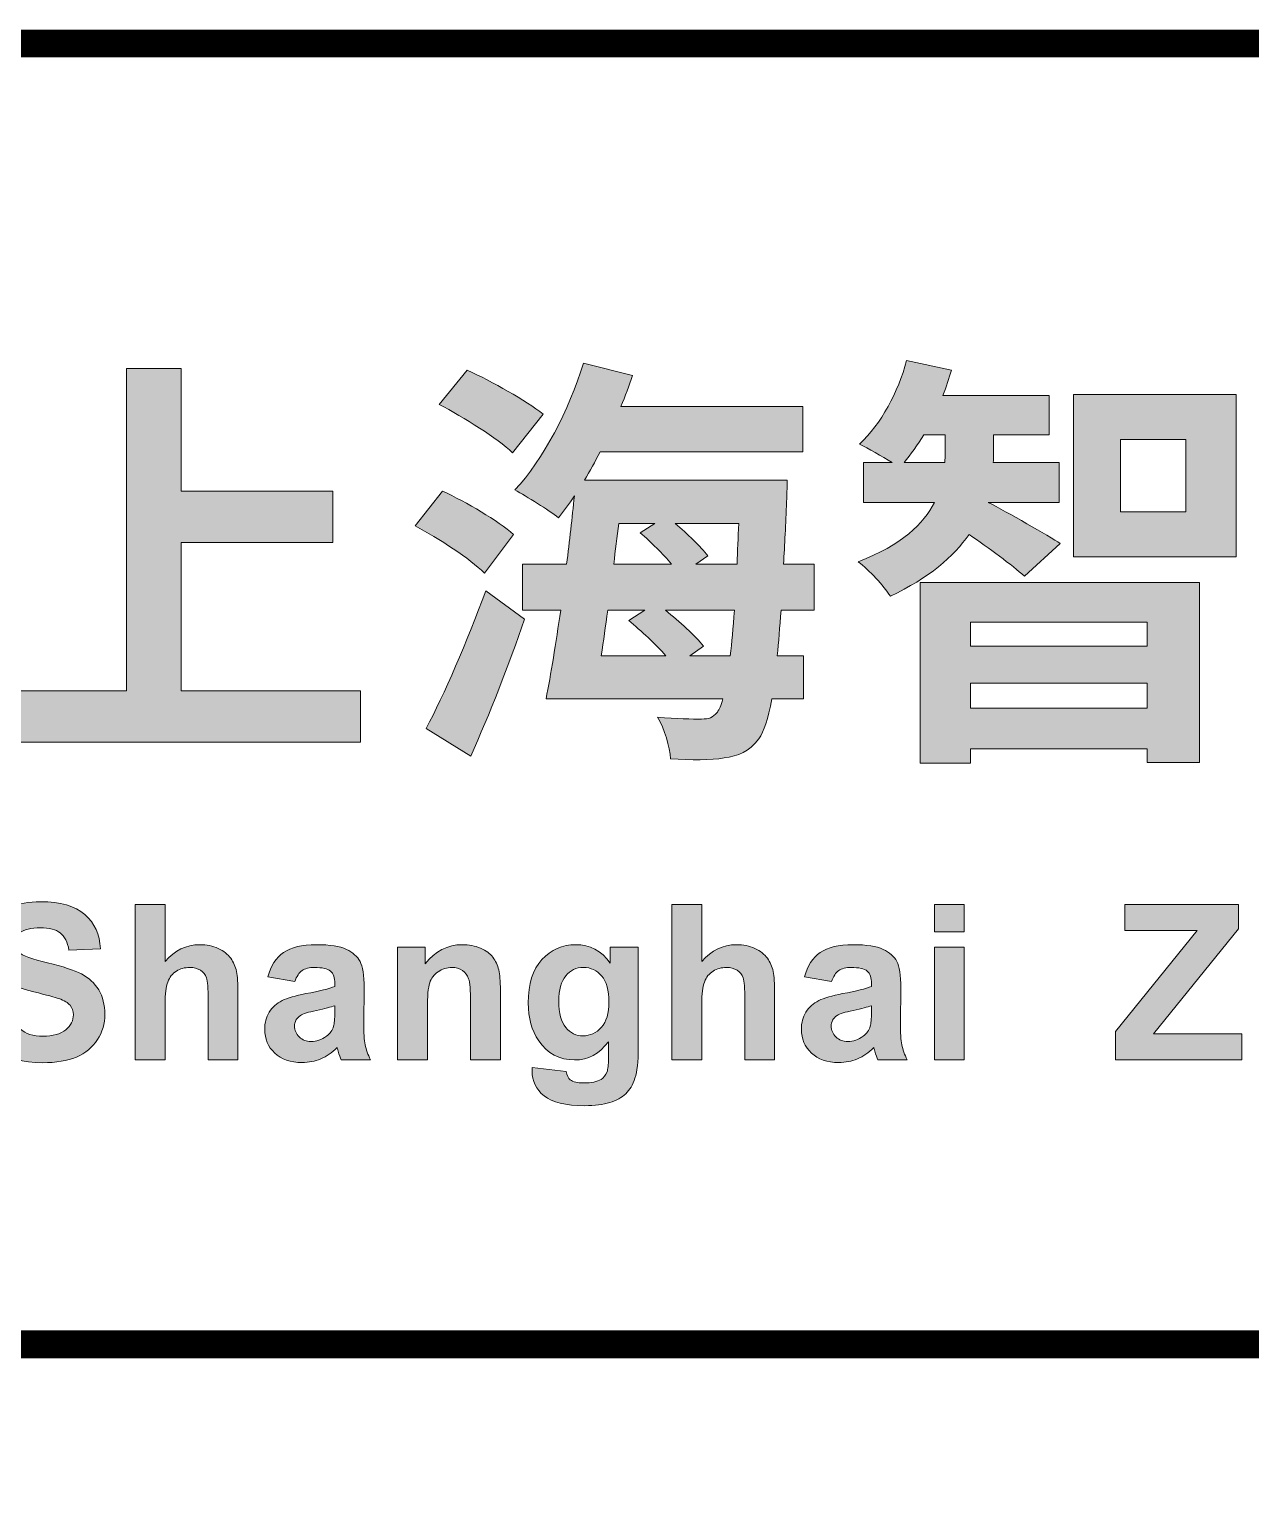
# Model space of a CAD drawing. Extents: x 148 to 221443, y -36682 to 6758.
# Drawn here: x 86260.4 to 86523.2, y -36117.1 to -35799.2 of the extents above; entities that cross this region are included whole.
import ezdxf

# ---------------------------------------------------------------- set-up
doc = ezdxf.new("R2010")
doc.units = 0
doc.header["$LTSCALE"] = 10
doc.header["$MEASUREMENT"] = 0
doc.layers.add('图层 1', color=7, linetype='Continuous')
doc.layers.add('图框层', color=7, linetype='Continuous', lineweight=15)

# ---------------------------------------------------------------- blocks, each defined once
blk = doc.blocks.new('block 5')
at = {"layer": '图层 1', "true_color": 0x0f208a}
h = blk.add_hatch(color=166, dxfattribs=at)
h.dxf.hatch_style = 2
edge = h.paths.add_edge_path()
edge.add_spline(control_points=[(94.873, -146.824), (94.737, -146.702), (94.465, -146.504), (94.247, -146.353), (94.072, -146.601), (93.791, -146.848), (93.355, -147.052), (93.277, -146.935), (93.117, -146.756), (92.991, -146.664), (93.486, -146.47), (93.733, -146.232), (93.854, -145.989), (93.854, -145.989), (93.049, -145.989), (93.049, -145.989), (93.049, -145.989), (93.049, -145.538), (93.049, -145.538), (93.049, -145.538), (93.374, -145.538), (93.374, -145.538), (93.258, -145.466), (93.102, -145.378), (93.006, -145.33), (93.253, -145.097), (93.442, -144.743), (93.539, -144.384), (93.539, -144.384), (94.048, -144.491), (94.048, -144.491), (94.019, -144.583), (93.99, -144.68), (93.951, -144.777), (93.951, -144.777), (95.154, -144.777), (95.154, -144.777), (95.154, -144.777), (95.154, -145.223), (95.154, -145.223), (95.154, -145.223), (94.524, -145.223), (94.524, -145.223), (94.524, -145.223), (94.524, -145.441), (94.524, -145.441), (94.524, -145.475), (94.524, -145.504), (94.519, -145.538), (94.519, -145.538), (95.266, -145.538), (95.266, -145.538), (95.266, -145.538), (95.266, -145.989), (95.266, -145.989), (95.266, -145.989), (94.465, -145.989), (94.465, -145.989), (94.669, -146.096), (95.154, -146.373), (95.28, -146.455), (95.28, -146.455), (94.873, -146.824), (94.873, -146.824)], knot_values=[0, 0, 0, 0, 1, 1, 1, 2, 2, 2, 3, 3, 3, 4, 4, 4, 5, 5, 5, 6, 6, 6, 7, 7, 7, 8, 8, 8, 9, 9, 9, 10, 10, 10, 11, 11, 11, 12, 12, 12, 13, 13, 13, 14, 14, 14, 15, 15, 15, 16, 16, 16, 17, 17, 17, 18, 18, 18, 19, 19, 19, 20, 20, 20, 21, 21, 21, 21], degree=3, periodic=0)
edge = h.paths.add_edge_path()
edge.add_spline(control_points=[(93.971, -145.538), (93.975, -145.5), (93.975, -145.466), (93.975, -145.432), (93.975, -145.432), (93.975, -145.223), (93.975, -145.223), (93.975, -145.223), (93.733, -145.223), (93.733, -145.223), (93.665, -145.34), (93.587, -145.446), (93.51, -145.538), (93.51, -145.538), (93.971, -145.538), (93.971, -145.538)], knot_values=[0, 0, 0, 0, 1, 1, 1, 2, 2, 2, 3, 3, 3, 4, 4, 4, 5, 5, 5, 5], degree=3, periodic=0)
h.paths.add_polyline_path([(93.694, -146.896), (96.856, -146.896), (96.856, -148.938), (96.265, -148.938), (96.265, -148.783), (94.262, -148.783), (94.262, -148.943), (93.694, -148.943)])
h.paths.add_polyline_path([(94.262, -147.347), (94.262, -147.619), (96.265, -147.619), (96.265, -147.347)])
h.paths.add_polyline_path([(96.265, -148.322), (96.265, -148.036), (94.262, -148.036), (94.262, -148.322)])
h.paths.add_polyline_path([(97.273, -144.767), (97.273, -146.605), (95.431, -146.605), (95.431, -144.767)])
h.paths.add_polyline_path([(96.701, -145.276), (95.964, -145.276), (95.964, -146.096), (96.701, -146.096)])
h = blk.add_hatch(color=166, dxfattribs=at)
h.dxf.hatch_style = 2
h.paths.add_polyline_path([(87.354, -148.123), (87.354, -148.705), (82.97, -148.705), (82.97, -148.123), (84.701, -148.123), (84.701, -144.471), (85.322, -144.471), (85.322, -145.863), (87.039, -145.863), (87.039, -146.445), (85.322, -146.445), (85.322, -148.123)])
h = blk.add_hatch(color=166, dxfattribs=at)
h.dxf.hatch_style = 2
edge = h.paths.add_edge_path()
edge.add_spline(control_points=[(88.756, -146.79), (88.591, -146.625), (88.242, -146.402), (87.971, -146.256), (87.971, -146.256), (88.281, -145.863), (88.281, -145.863), (88.553, -145.985), (88.911, -146.198), (89.086, -146.353), (89.086, -146.353), (88.756, -146.79), (88.756, -146.79)], knot_values=[0, 0, 0, 0, 1, 1, 1, 2, 2, 2, 3, 3, 3, 4, 4, 4, 4], degree=3, periodic=0)
edge = h.paths.add_edge_path()
edge.add_spline(control_points=[(88.097, -148.55), (88.295, -148.177), (88.562, -147.561), (88.771, -146.993), (88.771, -146.993), (89.212, -147.313), (89.212, -147.313), (89.033, -147.828), (88.814, -148.39), (88.601, -148.866), (88.601, -148.866), (88.097, -148.55), (88.097, -148.55)], knot_values=[0, 0, 0, 0, 1, 1, 1, 2, 2, 2, 3, 3, 3, 4, 4, 4, 4], degree=3, periodic=0)
edge = h.paths.add_edge_path()
edge.add_spline(control_points=[(89.076, -145.427), (88.902, -145.262), (88.523, -145.029), (88.242, -144.879), (88.242, -144.879), (88.562, -144.491), (88.562, -144.491), (88.844, -144.622), (89.227, -144.835), (89.421, -144.99), (89.421, -144.99), (89.076, -145.427), (89.076, -145.427)], knot_values=[0, 0, 0, 0, 1, 1, 1, 2, 2, 2, 3, 3, 3, 4, 4, 4, 4], degree=3, periodic=0)
edge = h.paths.add_edge_path()
edge.add_spline(control_points=[(92.117, -147.212), (92.103, -147.406), (92.088, -147.575), (92.074, -147.726), (92.074, -147.726), (92.37, -147.726), (92.37, -147.726), (92.37, -147.726), (92.37, -148.216), (92.37, -148.216), (92.37, -148.216), (92.011, -148.216), (92.011, -148.216), (91.972, -148.448), (91.923, -148.584), (91.865, -148.667), (91.754, -148.817), (91.632, -148.861), (91.472, -148.885), (91.327, -148.909), (91.094, -148.909), (90.866, -148.895), (90.856, -148.759), (90.798, -148.555), (90.716, -148.424), (90.929, -148.444), (91.118, -148.444), (91.215, -148.444), (91.298, -148.444), (91.341, -148.429), (91.395, -148.366), (91.414, -148.337), (91.438, -148.293), (91.458, -148.216), (91.458, -148.216), (89.455, -148.216), (89.455, -148.216), (89.508, -147.939), (89.566, -147.585), (89.62, -147.212), (89.62, -147.212), (89.188, -147.212), (89.188, -147.212), (89.188, -147.212), (89.188, -146.688), (89.188, -146.688), (89.188, -146.688), (89.687, -146.688), (89.687, -146.688), (89.721, -146.426), (89.75, -146.164), (89.775, -145.917), (89.716, -146.004), (89.653, -146.087), (89.595, -146.164), (89.484, -146.077), (89.236, -145.921), (89.101, -145.849), (89.426, -145.504), (89.712, -144.947), (89.877, -144.413), (89.877, -144.413), (90.434, -144.554), (90.434, -144.554), (90.396, -144.665), (90.352, -144.787), (90.303, -144.903), (90.303, -144.903), (92.365, -144.903), (92.365, -144.903), (92.365, -144.903), (92.365, -145.417), (92.365, -145.417), (92.365, -145.417), (90.066, -145.417), (90.066, -145.417), (90.008, -145.529), (89.954, -145.635), (89.891, -145.737), (89.891, -145.737), (92.185, -145.737), (92.185, -145.737), (92.185, -145.737), (92.185, -145.907), (92.18, -145.98), (92.171, -146.237), (92.156, -146.47), (92.146, -146.688), (92.146, -146.688), (92.491, -146.688), (92.491, -146.688), (92.491, -146.688), (92.491, -147.212), (92.491, -147.212), (92.491, -147.212), (92.117, -147.212), (92.117, -147.212)], knot_values=[0, 0, 0, 0, 1, 1, 1, 2, 2, 2, 3, 3, 3, 4, 4, 4, 5, 5, 5, 6, 6, 6, 7, 7, 7, 8, 8, 8, 9, 9, 9, 10, 10, 10, 11, 11, 11, 12, 12, 12, 13, 13, 13, 14, 14, 14, 15, 15, 15, 16, 16, 16, 17, 17, 17, 18, 18, 18, 19, 19, 19, 20, 20, 20, 21, 21, 21, 22, 22, 22, 23, 23, 23, 24, 24, 24, 25, 25, 25, 26, 26, 26, 27, 27, 27, 28, 28, 28, 29, 29, 29, 30, 30, 30, 31, 31, 31, 32, 32, 32, 32], degree=3, periodic=0)
edge = h.paths.add_edge_path()
edge.add_spline(control_points=[(90.153, -147.212), (90.129, -147.391), (90.105, -147.561), (90.08, -147.726), (90.08, -147.726), (90.813, -147.726), (90.813, -147.726), (90.696, -147.595), (90.531, -147.444), (90.391, -147.328), (90.391, -147.328), (90.575, -147.212), (90.575, -147.212), (90.575, -147.212), (90.153, -147.212), (90.153, -147.212)], knot_values=[0, 0, 0, 0, 1, 1, 1, 2, 2, 2, 3, 3, 3, 4, 4, 4, 5, 5, 5, 5], degree=3, periodic=0)
edge = h.paths.add_edge_path()
edge.add_spline(control_points=[(90.279, -146.227), (90.26, -146.382), (90.24, -146.533), (90.221, -146.688), (90.221, -146.688), (90.876, -146.688), (90.876, -146.688), (90.779, -146.571), (90.643, -146.441), (90.522, -146.334), (90.522, -146.334), (90.686, -146.227), (90.686, -146.227), (90.686, -146.227), (90.279, -146.227), (90.279, -146.227)], knot_values=[0, 0, 0, 0, 1, 1, 1, 2, 2, 2, 3, 3, 3, 4, 4, 4, 5, 5, 5, 5], degree=3, periodic=0)
edge = h.paths.add_edge_path()
edge.add_spline(control_points=[(91.54, -147.726), (91.56, -147.58), (91.574, -147.415), (91.589, -147.212), (91.589, -147.212), (90.808, -147.212), (90.808, -147.212), (90.968, -147.343), (91.142, -147.498), (91.239, -147.619), (91.239, -147.619), (91.084, -147.726), (91.084, -147.726), (91.084, -147.726), (91.54, -147.726), (91.54, -147.726)], knot_values=[0, 0, 0, 0, 1, 1, 1, 2, 2, 2, 3, 3, 3, 4, 4, 4, 5, 5, 5, 5], degree=3, periodic=0)
edge = h.paths.add_edge_path()
edge.add_spline(control_points=[(90.919, -146.227), (91.055, -146.348), (91.205, -146.489), (91.288, -146.596), (91.288, -146.596), (91.152, -146.688), (91.152, -146.688), (91.152, -146.688), (91.618, -146.688), (91.618, -146.688), (91.623, -146.542), (91.632, -146.392), (91.637, -146.227), (91.637, -146.227), (90.919, -146.227), (90.919, -146.227)], knot_values=[0, 0, 0, 0, 1, 1, 1, 2, 2, 2, 3, 3, 3, 4, 4, 4, 5, 5, 5, 5], degree=3, periodic=0)
at = {"layer": '图层 1', "lineweight": 0}
for points in [[(87.354, -148.123), (87.354, -148.705), (82.97, -148.705), (82.97, -148.123), (84.701, -148.123), (84.701, -144.471), (85.322, -144.471), (85.322, -145.863), (87.039, -145.863), (87.039, -146.445), (85.322, -146.445), (85.322, -148.123), (87.354, -148.123)], [(97.273, -144.767), (97.273, -146.605), (95.431, -146.605), (95.431, -144.767), (97.273, -144.767)], [(96.701, -145.276), (95.964, -145.276), (95.964, -146.096), (96.701, -146.096), (96.701, -145.276)], [(93.694, -146.896), (96.856, -146.896), (96.856, -148.938), (96.265, -148.938), (96.265, -148.783), (94.262, -148.783), (94.262, -148.943), (93.694, -148.943), (93.694, -146.896)], [(94.262, -147.347), (94.262, -147.619), (96.265, -147.619), (96.265, -147.347), (94.262, -147.347)], [(96.265, -148.322), (96.265, -148.036), (94.262, -148.036), (94.262, -148.322), (96.265, -148.322)]]:
    blk.add_lwpolyline(points, dxfattribs=at)
for points, knots in [([(94.873, -146.824), (94.737, -146.702), (94.465, -146.504), (94.247, -146.353), (94.072, -146.601), (93.791, -146.848), (93.355, -147.052), (93.277, -146.935), (93.117, -146.756), (92.991, -146.664), (93.486, -146.47), (93.733, -146.232), (93.854, -145.989), (93.854, -145.989), (93.049, -145.989), (93.049, -145.989), (93.049, -145.989), (93.049, -145.538), (93.049, -145.538), (93.049, -145.538), (93.374, -145.538), (93.374, -145.538), (93.258, -145.466), (93.102, -145.378), (93.006, -145.33), (93.253, -145.097), (93.442, -144.743), (93.539, -144.384), (93.539, -144.384), (94.048, -144.491), (94.048, -144.491), (94.019, -144.583), (93.99, -144.68), (93.951, -144.777), (93.951, -144.777), (95.154, -144.777), (95.154, -144.777), (95.154, -144.777), (95.154, -145.223), (95.154, -145.223), (95.154, -145.223), (94.524, -145.223), (94.524, -145.223), (94.524, -145.223), (94.524, -145.441), (94.524, -145.441), (94.524, -145.475), (94.524, -145.504), (94.519, -145.538), (94.519, -145.538), (95.266, -145.538), (95.266, -145.538), (95.266, -145.538), (95.266, -145.989), (95.266, -145.989), (95.266, -145.989), (94.465, -145.989), (94.465, -145.989), (94.669, -146.096), (95.154, -146.373), (95.28, -146.455), (95.28, -146.455), (94.873, -146.824), (94.873, -146.824)], [0, 0, 0, 0, 1, 1, 1, 2, 2, 2, 3, 3, 3, 4, 4, 4, 5, 5, 5, 6, 6, 6, 7, 7, 7, 8, 8, 8, 9, 9, 9, 10, 10, 10, 11, 11, 11, 12, 12, 12, 13, 13, 13, 14, 14, 14, 15, 15, 15, 16, 16, 16, 17, 17, 17, 18, 18, 18, 19, 19, 19, 20, 20, 20, 21, 21, 21, 21]), ([(89.076, -145.427), (88.902, -145.262), (88.523, -145.029), (88.242, -144.879), (88.242, -144.879), (88.562, -144.491), (88.562, -144.491), (88.844, -144.622), (89.227, -144.835), (89.421, -144.99), (89.421, -144.99), (89.076, -145.427), (89.076, -145.427)], [0, 0, 0, 0, 1, 1, 1, 2, 2, 2, 3, 3, 3, 4, 4, 4, 4]), ([(92.117, -147.212), (92.103, -147.406), (92.088, -147.575), (92.074, -147.726), (92.074, -147.726), (92.37, -147.726), (92.37, -147.726), (92.37, -147.726), (92.37, -148.216), (92.37, -148.216), (92.37, -148.216), (92.011, -148.216), (92.011, -148.216), (91.972, -148.448), (91.923, -148.584), (91.865, -148.667), (91.754, -148.817), (91.632, -148.861), (91.472, -148.885), (91.327, -148.909), (91.094, -148.909), (90.866, -148.895), (90.856, -148.759), (90.798, -148.555), (90.716, -148.424), (90.929, -148.444), (91.118, -148.444), (91.215, -148.444), (91.298, -148.444), (91.341, -148.429), (91.395, -148.366), (91.414, -148.337), (91.438, -148.293), (91.458, -148.216), (91.458, -148.216), (89.455, -148.216), (89.455, -148.216), (89.508, -147.939), (89.566, -147.585), (89.62, -147.212), (89.62, -147.212), (89.188, -147.212), (89.188, -147.212), (89.188, -147.212), (89.188, -146.688), (89.188, -146.688), (89.188, -146.688), (89.687, -146.688), (89.687, -146.688), (89.721, -146.426), (89.75, -146.164), (89.775, -145.917), (89.716, -146.004), (89.653, -146.087), (89.595, -146.164), (89.484, -146.077), (89.236, -145.921), (89.101, -145.849), (89.426, -145.504), (89.712, -144.947), (89.877, -144.413), (89.877, -144.413), (90.434, -144.554), (90.434, -144.554), (90.396, -144.665), (90.352, -144.787), (90.303, -144.903), (90.303, -144.903), (92.365, -144.903), (92.365, -144.903), (92.365, -144.903), (92.365, -145.417), (92.365, -145.417), (92.365, -145.417), (90.066, -145.417), (90.066, -145.417), (90.008, -145.529), (89.954, -145.635), (89.891, -145.737), (89.891, -145.737), (92.185, -145.737), (92.185, -145.737), (92.185, -145.737), (92.185, -145.907), (92.18, -145.98), (92.171, -146.237), (92.156, -146.47), (92.146, -146.688), (92.146, -146.688), (92.491, -146.688), (92.491, -146.688), (92.491, -146.688), (92.491, -147.212), (92.491, -147.212), (92.491, -147.212), (92.117, -147.212), (92.117, -147.212)], [0, 0, 0, 0, 1, 1, 1, 2, 2, 2, 3, 3, 3, 4, 4, 4, 5, 5, 5, 6, 6, 6, 7, 7, 7, 8, 8, 8, 9, 9, 9, 10, 10, 10, 11, 11, 11, 12, 12, 12, 13, 13, 13, 14, 14, 14, 15, 15, 15, 16, 16, 16, 17, 17, 17, 18, 18, 18, 19, 19, 19, 20, 20, 20, 21, 21, 21, 22, 22, 22, 23, 23, 23, 24, 24, 24, 25, 25, 25, 26, 26, 26, 27, 27, 27, 28, 28, 28, 29, 29, 29, 30, 30, 30, 31, 31, 31, 32, 32, 32, 32]), ([(93.971, -145.538), (93.975, -145.5), (93.975, -145.466), (93.975, -145.432), (93.975, -145.432), (93.975, -145.223), (93.975, -145.223), (93.975, -145.223), (93.733, -145.223), (93.733, -145.223), (93.665, -145.34), (93.587, -145.446), (93.51, -145.538), (93.51, -145.538), (93.971, -145.538), (93.971, -145.538)], [0, 0, 0, 0, 1, 1, 1, 2, 2, 2, 3, 3, 3, 4, 4, 4, 5, 5, 5, 5]), ([(88.756, -146.79), (88.591, -146.625), (88.242, -146.402), (87.971, -146.256), (87.971, -146.256), (88.281, -145.863), (88.281, -145.863), (88.553, -145.985), (88.911, -146.198), (89.086, -146.353), (89.086, -146.353), (88.756, -146.79), (88.756, -146.79)], [0, 0, 0, 0, 1, 1, 1, 2, 2, 2, 3, 3, 3, 4, 4, 4, 4]), ([(90.279, -146.227), (90.26, -146.382), (90.24, -146.533), (90.221, -146.688), (90.221, -146.688), (90.876, -146.688), (90.876, -146.688), (90.779, -146.571), (90.643, -146.441), (90.522, -146.334), (90.522, -146.334), (90.686, -146.227), (90.686, -146.227), (90.686, -146.227), (90.279, -146.227), (90.279, -146.227)], [0, 0, 0, 0, 1, 1, 1, 2, 2, 2, 3, 3, 3, 4, 4, 4, 5, 5, 5, 5]), ([(90.919, -146.227), (91.055, -146.348), (91.205, -146.489), (91.288, -146.596), (91.288, -146.596), (91.152, -146.688), (91.152, -146.688), (91.152, -146.688), (91.618, -146.688), (91.618, -146.688), (91.623, -146.542), (91.632, -146.392), (91.637, -146.227), (91.637, -146.227), (90.919, -146.227), (90.919, -146.227)], [0, 0, 0, 0, 1, 1, 1, 2, 2, 2, 3, 3, 3, 4, 4, 4, 5, 5, 5, 5]), ([(88.097, -148.55), (88.295, -148.177), (88.562, -147.561), (88.771, -146.993), (88.771, -146.993), (89.212, -147.313), (89.212, -147.313), (89.033, -147.828), (88.814, -148.39), (88.601, -148.866), (88.601, -148.866), (88.097, -148.55), (88.097, -148.55)], [0, 0, 0, 0, 1, 1, 1, 2, 2, 2, 3, 3, 3, 4, 4, 4, 4]), ([(90.153, -147.212), (90.129, -147.391), (90.105, -147.561), (90.08, -147.726), (90.08, -147.726), (90.813, -147.726), (90.813, -147.726), (90.696, -147.595), (90.531, -147.444), (90.391, -147.328), (90.391, -147.328), (90.575, -147.212), (90.575, -147.212), (90.575, -147.212), (90.153, -147.212), (90.153, -147.212)], [0, 0, 0, 0, 1, 1, 1, 2, 2, 2, 3, 3, 3, 4, 4, 4, 5, 5, 5, 5]), ([(91.54, -147.726), (91.56, -147.58), (91.574, -147.415), (91.589, -147.212), (91.589, -147.212), (90.808, -147.212), (90.808, -147.212), (90.968, -147.343), (91.142, -147.498), (91.239, -147.619), (91.239, -147.619), (91.084, -147.726), (91.084, -147.726), (91.084, -147.726), (91.54, -147.726), (91.54, -147.726)], [0, 0, 0, 0, 1, 1, 1, 2, 2, 2, 3, 3, 3, 4, 4, 4, 5, 5, 5, 5])]:
    blk.add_open_spline(points, degree=3, knots=knots, dxfattribs=at)
blk = doc.blocks.new('block 6')
at = {"layer": '图层 1', "true_color": 0x0f208a}
h = blk.add_hatch(color=166, dxfattribs=at)
h.dxf.hatch_style = 2
edge = h.paths.add_edge_path()
edge.add_spline(control_points=[(83.022, -151.732), (83.022, -151.732), (83.369, -151.699), (83.369, -151.699), (83.389, -151.815), (83.432, -151.9), (83.496, -151.955), (83.559, -152.009), (83.645, -152.037), (83.754, -152.037), (83.868, -152.037), (83.955, -152.012), (84.013, -151.964), (84.071, -151.915), (84.1, -151.858), (84.1, -151.794), (84.1, -151.752), (84.088, -151.716), (84.063, -151.687), (84.039, -151.658), (83.996, -151.632), (83.935, -151.611), (83.893, -151.597), (83.798, -151.571), (83.65, -151.534), (83.459, -151.486), (83.325, -151.428), (83.248, -151.36), (83.14, -151.262), (83.086, -151.144), (83.086, -151.005), (83.086, -150.915), (83.111, -150.831), (83.162, -150.753), (83.213, -150.675), (83.287, -150.615), (83.383, -150.574), (83.478, -150.533), (83.594, -150.513), (83.729, -150.513), (83.951, -150.513), (84.117, -150.561), (84.229, -150.658), (84.341, -150.755), (84.4, -150.885), (84.405, -151.047), (84.405, -151.047), (84.049, -151.063), (84.049, -151.063), (84.034, -150.972), (84.001, -150.907), (83.951, -150.867), (83.901, -150.827), (83.826, -150.808), (83.726, -150.808), (83.622, -150.808), (83.541, -150.829), (83.483, -150.871), (83.445, -150.899), (83.426, -150.935), (83.426, -150.981), (83.426, -151.022), (83.444, -151.058), (83.479, -151.087), (83.524, -151.125), (83.633, -151.165), (83.806, -151.206), (83.98, -151.247), (84.108, -151.289), (84.191, -151.332), (84.274, -151.376), (84.339, -151.436), (84.386, -151.512), (84.432, -151.587), (84.456, -151.681), (84.456, -151.792), (84.456, -151.894), (84.428, -151.988), (84.372, -152.076), (84.315, -152.164), (84.236, -152.23), (84.134, -152.273), (84.031, -152.316), (83.903, -152.337), (83.75, -152.337), (83.527, -152.337), (83.356, -152.286), (83.236, -152.183), (83.117, -152.08), (83.046, -151.929), (83.022, -151.732)], knot_values=[0, 0, 0, 0, 1, 1, 1, 2, 2, 2, 3, 3, 3, 4, 4, 4, 5, 5, 5, 6, 6, 6, 7, 7, 7, 8, 8, 8, 9, 9, 9, 10, 10, 10, 11, 11, 11, 12, 12, 12, 13, 13, 13, 14, 14, 14, 15, 15, 15, 16, 16, 16, 17, 17, 17, 18, 18, 18, 19, 19, 19, 20, 20, 20, 21, 21, 21, 22, 22, 22, 23, 23, 23, 24, 24, 24, 25, 25, 25, 26, 26, 26, 27, 27, 27, 28, 28, 28, 29, 29, 29, 30, 30, 30, 30], degree=3, periodic=0)
h = blk.add_hatch(color=166, dxfattribs=at)
h.dxf.hatch_style = 2
edge = h.paths.add_edge_path()
edge.add_spline(control_points=[(85.139, -150.543), (85.139, -150.543), (85.139, -151.191), (85.139, -151.191), (85.248, -151.064), (85.378, -151), (85.53, -151), (85.608, -151), (85.678, -151.014), (85.74, -151.043), (85.803, -151.072), (85.85, -151.109), (85.882, -151.154), (85.913, -151.199), (85.935, -151.249), (85.947, -151.303), (85.958, -151.358), (85.964, -151.442), (85.964, -151.557), (85.964, -151.557), (85.964, -152.306), (85.964, -152.306), (85.964, -152.306), (85.626, -152.306), (85.626, -152.306), (85.626, -152.306), (85.626, -151.631), (85.626, -151.631), (85.626, -151.497), (85.62, -151.412), (85.607, -151.376), (85.594, -151.34), (85.571, -151.311), (85.539, -151.29), (85.506, -151.269), (85.466, -151.258), (85.417, -151.258), (85.361, -151.258), (85.31, -151.272), (85.266, -151.299), (85.222, -151.327), (85.19, -151.368), (85.169, -151.423), (85.149, -151.477), (85.139, -151.559), (85.139, -151.666), (85.139, -151.666), (85.139, -152.306), (85.139, -152.306), (85.139, -152.306), (84.801, -152.306), (84.801, -152.306), (84.801, -152.306), (84.801, -150.543), (84.801, -150.543), (84.801, -150.543), (85.139, -150.543), (85.139, -150.543)], knot_values=[0, 0, 0, 0, 1, 1, 1, 2, 2, 2, 3, 3, 3, 4, 4, 4, 5, 5, 5, 6, 6, 6, 7, 7, 7, 8, 8, 8, 9, 9, 9, 10, 10, 10, 11, 11, 11, 12, 12, 12, 13, 13, 13, 14, 14, 14, 15, 15, 15, 16, 16, 16, 17, 17, 17, 18, 18, 18, 19, 19, 19, 19], degree=3, periodic=0)
h = blk.add_hatch(color=166, dxfattribs=at)
h.dxf.hatch_style = 2
edge = h.paths.add_edge_path()
edge.add_spline(control_points=[(91.219, -150.543), (91.219, -150.543), (91.219, -151.191), (91.219, -151.191), (91.328, -151.064), (91.459, -151), (91.61, -151), (91.688, -151), (91.758, -151.014), (91.82, -151.043), (91.883, -151.072), (91.93, -151.109), (91.962, -151.154), (91.993, -151.199), (92.015, -151.249), (92.027, -151.303), (92.038, -151.358), (92.044, -151.442), (92.044, -151.557), (92.044, -151.557), (92.044, -152.306), (92.044, -152.306), (92.044, -152.306), (91.706, -152.306), (91.706, -152.306), (91.706, -152.306), (91.706, -151.631), (91.706, -151.631), (91.706, -151.497), (91.7, -151.412), (91.687, -151.376), (91.674, -151.34), (91.651, -151.311), (91.619, -151.29), (91.586, -151.269), (91.546, -151.258), (91.497, -151.258), (91.441, -151.258), (91.391, -151.272), (91.347, -151.299), (91.302, -151.327), (91.27, -151.368), (91.25, -151.423), (91.229, -151.477), (91.219, -151.559), (91.219, -151.666), (91.219, -151.666), (91.219, -152.306), (91.219, -152.306), (91.219, -152.306), (90.881, -152.306), (90.881, -152.306), (90.881, -152.306), (90.881, -150.543), (90.881, -150.543), (90.881, -150.543), (91.219, -150.543), (91.219, -150.543)], knot_values=[0, 0, 0, 0, 1, 1, 1, 2, 2, 2, 3, 3, 3, 4, 4, 4, 5, 5, 5, 6, 6, 6, 7, 7, 7, 8, 8, 8, 9, 9, 9, 10, 10, 10, 11, 11, 11, 12, 12, 12, 13, 13, 13, 14, 14, 14, 15, 15, 15, 16, 16, 16, 17, 17, 17, 18, 18, 18, 19, 19, 19, 19], degree=3, periodic=0)
h = blk.add_hatch(color=166, dxfattribs=at)
h.dxf.hatch_style = 2
h.paths.add_polyline_path([(93.855, -150.856), (93.855, -150.543), (94.193, -150.543), (94.193, -150.856)])
h.paths.add_polyline_path([(93.855, -152.306), (93.855, -151.029), (94.193, -151.029), (94.193, -152.306)])
h = blk.add_hatch(color=166, dxfattribs=at)
h.dxf.hatch_style = 2
h.paths.add_polyline_path([(95.906, -152.306), (95.906, -151.985), (96.832, -150.841), (96.01, -150.841), (96.01, -150.543), (97.301, -150.543), (97.301, -150.819), (96.335, -152.009), (97.338, -152.009), (97.338, -152.306)])
h = blk.add_hatch(color=166, dxfattribs=at)
h.dxf.hatch_style = 2
edge = h.paths.add_edge_path()
edge.add_spline(control_points=[(86.608, -151.418), (86.608, -151.418), (86.302, -151.363), (86.302, -151.363), (86.336, -151.24), (86.396, -151.148), (86.48, -151.089), (86.564, -151.03), (86.689, -151), (86.855, -151), (87.006, -151), (87.118, -151.018), (87.192, -151.053), (87.265, -151.089), (87.317, -151.134), (87.347, -151.189), (87.377, -151.244), (87.393, -151.345), (87.393, -151.492), (87.393, -151.492), (87.389, -151.886), (87.389, -151.886), (87.389, -151.998), (87.394, -152.081), (87.405, -152.135), (87.416, -152.188), (87.436, -152.245), (87.466, -152.306), (87.466, -152.306), (87.132, -152.306), (87.132, -152.306), (87.123, -152.284), (87.112, -152.25), (87.099, -152.206), (87.093, -152.186), (87.089, -152.173), (87.087, -152.166), (87.029, -152.223), (86.968, -152.265), (86.902, -152.293), (86.836, -152.321), (86.766, -152.335), (86.691, -152.335), (86.56, -152.335), (86.456, -152.299), (86.38, -152.228), (86.305, -152.156), (86.267, -152.066), (86.267, -151.957), (86.267, -151.885), (86.284, -151.821), (86.319, -151.764), (86.353, -151.708), (86.401, -151.664), (86.463, -151.634), (86.526, -151.604), (86.615, -151.578), (86.732, -151.555), (86.89, -151.526), (87, -151.498), (87.061, -151.473), (87.061, -151.473), (87.061, -151.439), (87.061, -151.439), (87.061, -151.374), (87.045, -151.328), (87.012, -151.3), (86.98, -151.272), (86.92, -151.258), (86.831, -151.258), (86.771, -151.258), (86.724, -151.27), (86.69, -151.294), (86.657, -151.318), (86.629, -151.359), (86.608, -151.418)], knot_values=[0, 0, 0, 0, 1, 1, 1, 2, 2, 2, 3, 3, 3, 4, 4, 4, 5, 5, 5, 6, 6, 6, 7, 7, 7, 8, 8, 8, 9, 9, 9, 10, 10, 10, 11, 11, 11, 12, 12, 12, 13, 13, 13, 14, 14, 14, 15, 15, 15, 16, 16, 16, 17, 17, 17, 18, 18, 18, 19, 19, 19, 20, 20, 20, 21, 21, 21, 22, 22, 22, 23, 23, 23, 24, 24, 24, 25, 25, 25, 25], degree=3, periodic=0)
edge = h.paths.add_edge_path()
edge.add_spline(control_points=[(87.061, -151.692), (87.017, -151.707), (86.949, -151.724), (86.855, -151.744), (86.761, -151.764), (86.7, -151.784), (86.671, -151.803), (86.627, -151.834), (86.605, -151.874), (86.605, -151.923), (86.605, -151.969), (86.622, -152.011), (86.658, -152.045), (86.693, -152.08), (86.738, -152.097), (86.792, -152.097), (86.853, -152.097), (86.911, -152.077), (86.967, -152.037), (87.008, -152.006), (87.034, -151.969), (87.047, -151.925), (87.056, -151.896), (87.061, -151.841), (87.061, -151.76), (87.061, -151.76), (87.061, -151.692), (87.061, -151.692)], knot_values=[0, 0, 0, 0, 1, 1, 1, 2, 2, 2, 3, 3, 3, 4, 4, 4, 5, 5, 5, 6, 6, 6, 7, 7, 7, 8, 8, 8, 9, 9, 9, 9], degree=3, periodic=0)
h = blk.add_hatch(color=166, dxfattribs=at)
h.dxf.hatch_style = 2
edge = h.paths.add_edge_path()
edge.add_spline(control_points=[(88.937, -152.306), (88.937, -152.306), (88.599, -152.306), (88.599, -152.306), (88.599, -152.306), (88.599, -151.654), (88.599, -151.654), (88.599, -151.516), (88.591, -151.427), (88.577, -151.386), (88.563, -151.346), (88.539, -151.315), (88.507, -151.292), (88.474, -151.27), (88.435, -151.258), (88.389, -151.258), (88.331, -151.258), (88.278, -151.274), (88.232, -151.307), (88.185, -151.339), (88.153, -151.381), (88.136, -151.434), (88.119, -151.487), (88.11, -151.585), (88.11, -151.728), (88.11, -151.728), (88.11, -152.306), (88.11, -152.306), (88.11, -152.306), (87.772, -152.306), (87.772, -152.306), (87.772, -152.306), (87.772, -151.029), (87.772, -151.029), (87.772, -151.029), (88.086, -151.029), (88.086, -151.029), (88.086, -151.029), (88.086, -151.216), (88.086, -151.216), (88.198, -151.072), (88.338, -151), (88.507, -151), (88.582, -151), (88.65, -151.013), (88.712, -151.04), (88.774, -151.067), (88.82, -151.101), (88.852, -151.143), (88.883, -151.185), (88.906, -151.232), (88.918, -151.285), (88.93, -151.338), (88.937, -151.413), (88.937, -151.512), (88.937, -151.512), (88.937, -152.306), (88.937, -152.306)], knot_values=[0, 0, 0, 0, 1, 1, 1, 2, 2, 2, 3, 3, 3, 4, 4, 4, 5, 5, 5, 6, 6, 6, 7, 7, 7, 8, 8, 8, 9, 9, 9, 10, 10, 10, 11, 11, 11, 12, 12, 12, 13, 13, 13, 14, 14, 14, 15, 15, 15, 16, 16, 16, 17, 17, 17, 18, 18, 18, 19, 19, 19, 19], degree=3, periodic=0)
h = blk.add_hatch(color=166, dxfattribs=at)
h.dxf.hatch_style = 2
edge = h.paths.add_edge_path()
edge.add_spline(control_points=[(89.297, -152.39), (89.297, -152.39), (89.683, -152.437), (89.683, -152.437), (89.69, -152.482), (89.705, -152.513), (89.728, -152.53), (89.76, -152.554), (89.811, -152.566), (89.879, -152.566), (89.968, -152.566), (90.034, -152.552), (90.078, -152.526), (90.108, -152.508), (90.13, -152.48), (90.145, -152.441), (90.156, -152.412), (90.161, -152.361), (90.161, -152.286), (90.161, -152.286), (90.161, -152.099), (90.161, -152.099), (90.06, -152.237), (89.932, -152.306), (89.778, -152.306), (89.607, -152.306), (89.471, -152.233), (89.371, -152.088), (89.292, -151.973), (89.253, -151.831), (89.253, -151.66), (89.253, -151.446), (89.304, -151.282), (89.407, -151.169), (89.51, -151.056), (89.638, -151), (89.792, -151), (89.95, -151), (90.08, -151.069), (90.182, -151.208), (90.182, -151.208), (90.182, -151.029), (90.182, -151.029), (90.182, -151.029), (90.499, -151.029), (90.499, -151.029), (90.499, -151.029), (90.499, -152.175), (90.499, -152.175), (90.499, -152.326), (90.486, -152.438), (90.461, -152.513), (90.437, -152.587), (90.402, -152.646), (90.357, -152.688), (90.312, -152.731), (90.252, -152.764), (90.177, -152.788), (90.102, -152.812), (90.007, -152.824), (89.893, -152.824), (89.676, -152.824), (89.523, -152.787), (89.432, -152.713), (89.341, -152.639), (89.296, -152.545), (89.296, -152.431), (89.296, -152.42), (89.297, -152.406), (89.297, -152.39)], knot_values=[0, 0, 0, 0, 1, 1, 1, 2, 2, 2, 3, 3, 3, 4, 4, 4, 5, 5, 5, 6, 6, 6, 7, 7, 7, 8, 8, 8, 9, 9, 9, 10, 10, 10, 11, 11, 11, 12, 12, 12, 13, 13, 13, 14, 14, 14, 15, 15, 15, 16, 16, 16, 17, 17, 17, 18, 18, 18, 19, 19, 19, 20, 20, 20, 21, 21, 21, 22, 22, 22, 23, 23, 23, 23], degree=3, periodic=0)
edge = h.paths.add_edge_path()
edge.add_spline(control_points=[(89.599, -151.641), (89.599, -151.776), (89.626, -151.876), (89.678, -151.938), (89.73, -152.002), (89.795, -152.033), (89.872, -152.033), (89.955, -152.033), (90.024, -152.001), (90.081, -151.936), (90.138, -151.872), (90.167, -151.776), (90.167, -151.649), (90.167, -151.517), (90.14, -151.419), (90.085, -151.355), (90.031, -151.291), (89.962, -151.258), (89.878, -151.258), (89.797, -151.258), (89.73, -151.29), (89.678, -151.353), (89.626, -151.416), (89.599, -151.512), (89.599, -151.641)], knot_values=[0, 0, 0, 0, 1, 1, 1, 2, 2, 2, 3, 3, 3, 4, 4, 4, 5, 5, 5, 6, 6, 6, 7, 7, 7, 8, 8, 8, 8], degree=3, periodic=0)
h = blk.add_hatch(color=166, dxfattribs=at)
h.dxf.hatch_style = 2
edge = h.paths.add_edge_path()
edge.add_spline(control_points=[(92.689, -151.418), (92.689, -151.418), (92.382, -151.363), (92.382, -151.363), (92.416, -151.24), (92.476, -151.148), (92.56, -151.089), (92.644, -151.03), (92.769, -151), (92.935, -151), (93.086, -151), (93.198, -151.018), (93.272, -151.053), (93.346, -151.089), (93.398, -151.134), (93.428, -151.189), (93.458, -151.244), (93.473, -151.345), (93.473, -151.492), (93.473, -151.492), (93.469, -151.886), (93.469, -151.886), (93.469, -151.998), (93.475, -152.081), (93.485, -152.135), (93.496, -152.188), (93.516, -152.245), (93.546, -152.306), (93.546, -152.306), (93.212, -152.306), (93.212, -152.306), (93.203, -152.284), (93.192, -152.25), (93.179, -152.206), (93.174, -152.186), (93.17, -152.173), (93.167, -152.166), (93.11, -152.223), (93.048, -152.265), (92.982, -152.293), (92.916, -152.321), (92.846, -152.335), (92.772, -152.335), (92.64, -152.335), (92.536, -152.299), (92.461, -152.228), (92.385, -152.156), (92.347, -152.066), (92.347, -151.957), (92.347, -151.885), (92.364, -151.821), (92.399, -151.764), (92.433, -151.708), (92.482, -151.664), (92.544, -151.634), (92.606, -151.604), (92.695, -151.578), (92.813, -151.555), (92.971, -151.526), (93.08, -151.498), (93.141, -151.473), (93.141, -151.473), (93.141, -151.439), (93.141, -151.439), (93.141, -151.374), (93.125, -151.328), (93.093, -151.3), (93.061, -151.272), (93, -151.258), (92.911, -151.258), (92.851, -151.258), (92.804, -151.27), (92.77, -151.294), (92.737, -151.318), (92.71, -151.359), (92.689, -151.418)], knot_values=[0, 0, 0, 0, 1, 1, 1, 2, 2, 2, 3, 3, 3, 4, 4, 4, 5, 5, 5, 6, 6, 6, 7, 7, 7, 8, 8, 8, 9, 9, 9, 10, 10, 10, 11, 11, 11, 12, 12, 12, 13, 13, 13, 14, 14, 14, 15, 15, 15, 16, 16, 16, 17, 17, 17, 18, 18, 18, 19, 19, 19, 20, 20, 20, 21, 21, 21, 22, 22, 22, 23, 23, 23, 24, 24, 24, 25, 25, 25, 25], degree=3, periodic=0)
edge = h.paths.add_edge_path()
edge.add_spline(control_points=[(93.141, -151.692), (93.098, -151.707), (93.029, -151.724), (92.935, -151.744), (92.841, -151.764), (92.78, -151.784), (92.751, -151.803), (92.707, -151.834), (92.685, -151.874), (92.685, -151.923), (92.685, -151.969), (92.703, -152.011), (92.738, -152.045), (92.773, -152.08), (92.818, -152.097), (92.873, -152.097), (92.934, -152.097), (92.992, -152.077), (93.047, -152.037), (93.088, -152.006), (93.115, -151.969), (93.128, -151.925), (93.136, -151.896), (93.141, -151.841), (93.141, -151.76), (93.141, -151.76), (93.141, -151.692), (93.141, -151.692)], knot_values=[0, 0, 0, 0, 1, 1, 1, 2, 2, 2, 3, 3, 3, 4, 4, 4, 5, 5, 5, 6, 6, 6, 7, 7, 7, 8, 8, 8, 9, 9, 9, 9], degree=3, periodic=0)
at = {"layer": '图层 1', "lineweight": 0}
for points in [[(93.855, -150.856), (93.855, -150.543), (94.193, -150.543), (94.193, -150.856), (93.855, -150.856)], [(95.906, -152.306), (95.906, -151.985), (96.832, -150.841), (96.01, -150.841), (96.01, -150.543), (97.301, -150.543), (97.301, -150.819), (96.335, -152.009), (97.338, -152.009), (97.338, -152.306), (95.906, -152.306)], [(93.855, -152.306), (93.855, -151.029), (94.193, -151.029), (94.193, -152.306), (93.855, -152.306)]]:
    blk.add_lwpolyline(points, dxfattribs=at)
for points, knots in [([(83.022, -151.732), (83.022, -151.732), (83.369, -151.699), (83.369, -151.699), (83.389, -151.815), (83.432, -151.9), (83.496, -151.955), (83.559, -152.009), (83.645, -152.037), (83.754, -152.037), (83.868, -152.037), (83.955, -152.012), (84.013, -151.964), (84.071, -151.915), (84.1, -151.858), (84.1, -151.794), (84.1, -151.752), (84.088, -151.716), (84.063, -151.687), (84.039, -151.658), (83.996, -151.632), (83.935, -151.611), (83.893, -151.597), (83.798, -151.571), (83.65, -151.534), (83.459, -151.486), (83.325, -151.428), (83.248, -151.36), (83.14, -151.262), (83.086, -151.144), (83.086, -151.005), (83.086, -150.915), (83.111, -150.831), (83.162, -150.753), (83.213, -150.675), (83.287, -150.615), (83.383, -150.574), (83.478, -150.533), (83.594, -150.513), (83.729, -150.513), (83.951, -150.513), (84.117, -150.561), (84.229, -150.658), (84.341, -150.755), (84.4, -150.885), (84.405, -151.047), (84.405, -151.047), (84.049, -151.063), (84.049, -151.063), (84.034, -150.972), (84.001, -150.907), (83.951, -150.867), (83.901, -150.827), (83.826, -150.808), (83.726, -150.808), (83.622, -150.808), (83.541, -150.829), (83.483, -150.871), (83.445, -150.899), (83.426, -150.935), (83.426, -150.981), (83.426, -151.022), (83.444, -151.058), (83.479, -151.087), (83.524, -151.125), (83.633, -151.165), (83.806, -151.206), (83.98, -151.247), (84.108, -151.289), (84.191, -151.332), (84.274, -151.376), (84.339, -151.436), (84.386, -151.512), (84.432, -151.587), (84.456, -151.681), (84.456, -151.792), (84.456, -151.894), (84.428, -151.988), (84.372, -152.076), (84.315, -152.164), (84.236, -152.23), (84.134, -152.273), (84.031, -152.316), (83.903, -152.337), (83.75, -152.337), (83.527, -152.337), (83.356, -152.286), (83.236, -152.183), (83.117, -152.08), (83.046, -151.929), (83.022, -151.732)], [0, 0, 0, 0, 1, 1, 1, 2, 2, 2, 3, 3, 3, 4, 4, 4, 5, 5, 5, 6, 6, 6, 7, 7, 7, 8, 8, 8, 9, 9, 9, 10, 10, 10, 11, 11, 11, 12, 12, 12, 13, 13, 13, 14, 14, 14, 15, 15, 15, 16, 16, 16, 17, 17, 17, 18, 18, 18, 19, 19, 19, 20, 20, 20, 21, 21, 21, 22, 22, 22, 23, 23, 23, 24, 24, 24, 25, 25, 25, 26, 26, 26, 27, 27, 27, 28, 28, 28, 29, 29, 29, 30, 30, 30, 30]), ([(85.139, -150.543), (85.139, -150.543), (85.139, -151.191), (85.139, -151.191), (85.248, -151.064), (85.378, -151), (85.53, -151), (85.608, -151), (85.678, -151.014), (85.74, -151.043), (85.803, -151.072), (85.85, -151.109), (85.882, -151.154), (85.913, -151.199), (85.935, -151.249), (85.947, -151.303), (85.958, -151.358), (85.964, -151.442), (85.964, -151.557), (85.964, -151.557), (85.964, -152.306), (85.964, -152.306), (85.964, -152.306), (85.626, -152.306), (85.626, -152.306), (85.626, -152.306), (85.626, -151.631), (85.626, -151.631), (85.626, -151.497), (85.62, -151.412), (85.607, -151.376), (85.594, -151.34), (85.571, -151.311), (85.539, -151.29), (85.506, -151.269), (85.466, -151.258), (85.417, -151.258), (85.361, -151.258), (85.31, -151.272), (85.266, -151.299), (85.222, -151.327), (85.19, -151.368), (85.169, -151.423), (85.149, -151.477), (85.139, -151.559), (85.139, -151.666), (85.139, -151.666), (85.139, -152.306), (85.139, -152.306), (85.139, -152.306), (84.801, -152.306), (84.801, -152.306), (84.801, -152.306), (84.801, -150.543), (84.801, -150.543), (84.801, -150.543), (85.139, -150.543), (85.139, -150.543)], [0, 0, 0, 0, 1, 1, 1, 2, 2, 2, 3, 3, 3, 4, 4, 4, 5, 5, 5, 6, 6, 6, 7, 7, 7, 8, 8, 8, 9, 9, 9, 10, 10, 10, 11, 11, 11, 12, 12, 12, 13, 13, 13, 14, 14, 14, 15, 15, 15, 16, 16, 16, 17, 17, 17, 18, 18, 18, 19, 19, 19, 19]), ([(91.219, -150.543), (91.219, -150.543), (91.219, -151.191), (91.219, -151.191), (91.328, -151.064), (91.459, -151), (91.61, -151), (91.688, -151), (91.758, -151.014), (91.82, -151.043), (91.883, -151.072), (91.93, -151.109), (91.962, -151.154), (91.993, -151.199), (92.015, -151.249), (92.027, -151.303), (92.038, -151.358), (92.044, -151.442), (92.044, -151.557), (92.044, -151.557), (92.044, -152.306), (92.044, -152.306), (92.044, -152.306), (91.706, -152.306), (91.706, -152.306), (91.706, -152.306), (91.706, -151.631), (91.706, -151.631), (91.706, -151.497), (91.7, -151.412), (91.687, -151.376), (91.674, -151.34), (91.651, -151.311), (91.619, -151.29), (91.586, -151.269), (91.546, -151.258), (91.497, -151.258), (91.441, -151.258), (91.391, -151.272), (91.347, -151.299), (91.302, -151.327), (91.27, -151.368), (91.25, -151.423), (91.229, -151.477), (91.219, -151.559), (91.219, -151.666), (91.219, -151.666), (91.219, -152.306), (91.219, -152.306), (91.219, -152.306), (90.881, -152.306), (90.881, -152.306), (90.881, -152.306), (90.881, -150.543), (90.881, -150.543), (90.881, -150.543), (91.219, -150.543), (91.219, -150.543)], [0, 0, 0, 0, 1, 1, 1, 2, 2, 2, 3, 3, 3, 4, 4, 4, 5, 5, 5, 6, 6, 6, 7, 7, 7, 8, 8, 8, 9, 9, 9, 10, 10, 10, 11, 11, 11, 12, 12, 12, 13, 13, 13, 14, 14, 14, 15, 15, 15, 16, 16, 16, 17, 17, 17, 18, 18, 18, 19, 19, 19, 19]), ([(86.608, -151.418), (86.608, -151.418), (86.302, -151.363), (86.302, -151.363), (86.336, -151.24), (86.396, -151.148), (86.48, -151.089), (86.564, -151.03), (86.689, -151), (86.855, -151), (87.006, -151), (87.118, -151.018), (87.192, -151.053), (87.265, -151.089), (87.317, -151.134), (87.347, -151.189), (87.377, -151.244), (87.393, -151.345), (87.393, -151.492), (87.393, -151.492), (87.389, -151.886), (87.389, -151.886), (87.389, -151.998), (87.394, -152.081), (87.405, -152.135), (87.416, -152.188), (87.436, -152.245), (87.466, -152.306), (87.466, -152.306), (87.132, -152.306), (87.132, -152.306), (87.123, -152.284), (87.112, -152.25), (87.099, -152.206), (87.093, -152.186), (87.089, -152.173), (87.087, -152.166), (87.029, -152.223), (86.968, -152.265), (86.902, -152.293), (86.836, -152.321), (86.766, -152.335), (86.691, -152.335), (86.56, -152.335), (86.456, -152.299), (86.38, -152.228), (86.305, -152.156), (86.267, -152.066), (86.267, -151.957), (86.267, -151.885), (86.284, -151.821), (86.319, -151.764), (86.353, -151.708), (86.401, -151.664), (86.463, -151.634), (86.526, -151.604), (86.615, -151.578), (86.732, -151.555), (86.89, -151.526), (87, -151.498), (87.061, -151.473), (87.061, -151.473), (87.061, -151.439), (87.061, -151.439), (87.061, -151.374), (87.045, -151.328), (87.012, -151.3), (86.98, -151.272), (86.92, -151.258), (86.831, -151.258), (86.771, -151.258), (86.724, -151.27), (86.69, -151.294), (86.657, -151.318), (86.629, -151.359), (86.608, -151.418)], [0, 0, 0, 0, 1, 1, 1, 2, 2, 2, 3, 3, 3, 4, 4, 4, 5, 5, 5, 6, 6, 6, 7, 7, 7, 8, 8, 8, 9, 9, 9, 10, 10, 10, 11, 11, 11, 12, 12, 12, 13, 13, 13, 14, 14, 14, 15, 15, 15, 16, 16, 16, 17, 17, 17, 18, 18, 18, 19, 19, 19, 20, 20, 20, 21, 21, 21, 22, 22, 22, 23, 23, 23, 24, 24, 24, 25, 25, 25, 25]), ([(88.937, -152.306), (88.937, -152.306), (88.599, -152.306), (88.599, -152.306), (88.599, -152.306), (88.599, -151.654), (88.599, -151.654), (88.599, -151.516), (88.591, -151.427), (88.577, -151.386), (88.563, -151.346), (88.539, -151.315), (88.507, -151.292), (88.474, -151.27), (88.435, -151.258), (88.389, -151.258), (88.331, -151.258), (88.278, -151.274), (88.232, -151.307), (88.185, -151.339), (88.153, -151.381), (88.136, -151.434), (88.119, -151.487), (88.11, -151.585), (88.11, -151.728), (88.11, -151.728), (88.11, -152.306), (88.11, -152.306), (88.11, -152.306), (87.772, -152.306), (87.772, -152.306), (87.772, -152.306), (87.772, -151.029), (87.772, -151.029), (87.772, -151.029), (88.086, -151.029), (88.086, -151.029), (88.086, -151.029), (88.086, -151.216), (88.086, -151.216), (88.198, -151.072), (88.338, -151), (88.507, -151), (88.582, -151), (88.65, -151.013), (88.712, -151.04), (88.774, -151.067), (88.82, -151.101), (88.852, -151.143), (88.883, -151.185), (88.906, -151.232), (88.918, -151.285), (88.93, -151.338), (88.937, -151.413), (88.937, -151.512), (88.937, -151.512), (88.937, -152.306), (88.937, -152.306)], [0, 0, 0, 0, 1, 1, 1, 2, 2, 2, 3, 3, 3, 4, 4, 4, 5, 5, 5, 6, 6, 6, 7, 7, 7, 8, 8, 8, 9, 9, 9, 10, 10, 10, 11, 11, 11, 12, 12, 12, 13, 13, 13, 14, 14, 14, 15, 15, 15, 16, 16, 16, 17, 17, 17, 18, 18, 18, 19, 19, 19, 19]), ([(89.297, -152.39), (89.297, -152.39), (89.683, -152.437), (89.683, -152.437), (89.69, -152.482), (89.705, -152.513), (89.728, -152.53), (89.76, -152.554), (89.811, -152.566), (89.879, -152.566), (89.968, -152.566), (90.034, -152.552), (90.078, -152.526), (90.108, -152.508), (90.13, -152.48), (90.145, -152.441), (90.156, -152.412), (90.161, -152.361), (90.161, -152.286), (90.161, -152.286), (90.161, -152.099), (90.161, -152.099), (90.06, -152.237), (89.932, -152.306), (89.778, -152.306), (89.607, -152.306), (89.471, -152.233), (89.371, -152.088), (89.292, -151.973), (89.253, -151.831), (89.253, -151.66), (89.253, -151.446), (89.304, -151.282), (89.407, -151.169), (89.51, -151.056), (89.638, -151), (89.792, -151), (89.95, -151), (90.08, -151.069), (90.182, -151.208), (90.182, -151.208), (90.182, -151.029), (90.182, -151.029), (90.182, -151.029), (90.499, -151.029), (90.499, -151.029), (90.499, -151.029), (90.499, -152.175), (90.499, -152.175), (90.499, -152.326), (90.486, -152.438), (90.461, -152.513), (90.437, -152.587), (90.402, -152.646), (90.357, -152.688), (90.312, -152.731), (90.252, -152.764), (90.177, -152.788), (90.102, -152.812), (90.007, -152.824), (89.893, -152.824), (89.676, -152.824), (89.523, -152.787), (89.432, -152.713), (89.341, -152.639), (89.296, -152.545), (89.296, -152.431), (89.296, -152.42), (89.297, -152.406), (89.297, -152.39)], [0, 0, 0, 0, 1, 1, 1, 2, 2, 2, 3, 3, 3, 4, 4, 4, 5, 5, 5, 6, 6, 6, 7, 7, 7, 8, 8, 8, 9, 9, 9, 10, 10, 10, 11, 11, 11, 12, 12, 12, 13, 13, 13, 14, 14, 14, 15, 15, 15, 16, 16, 16, 17, 17, 17, 18, 18, 18, 19, 19, 19, 20, 20, 20, 21, 21, 21, 22, 22, 22, 23, 23, 23, 23]), ([(92.689, -151.418), (92.689, -151.418), (92.382, -151.363), (92.382, -151.363), (92.416, -151.24), (92.476, -151.148), (92.56, -151.089), (92.644, -151.03), (92.769, -151), (92.935, -151), (93.086, -151), (93.198, -151.018), (93.272, -151.053), (93.346, -151.089), (93.398, -151.134), (93.428, -151.189), (93.458, -151.244), (93.473, -151.345), (93.473, -151.492), (93.473, -151.492), (93.469, -151.886), (93.469, -151.886), (93.469, -151.998), (93.475, -152.081), (93.485, -152.135), (93.496, -152.188), (93.516, -152.245), (93.546, -152.306), (93.546, -152.306), (93.212, -152.306), (93.212, -152.306), (93.203, -152.284), (93.192, -152.25), (93.179, -152.206), (93.174, -152.186), (93.17, -152.173), (93.167, -152.166), (93.11, -152.223), (93.048, -152.265), (92.982, -152.293), (92.916, -152.321), (92.846, -152.335), (92.772, -152.335), (92.64, -152.335), (92.536, -152.299), (92.461, -152.228), (92.385, -152.156), (92.347, -152.066), (92.347, -151.957), (92.347, -151.885), (92.364, -151.821), (92.399, -151.764), (92.433, -151.708), (92.482, -151.664), (92.544, -151.634), (92.606, -151.604), (92.695, -151.578), (92.813, -151.555), (92.971, -151.526), (93.08, -151.498), (93.141, -151.473), (93.141, -151.473), (93.141, -151.439), (93.141, -151.439), (93.141, -151.374), (93.125, -151.328), (93.093, -151.3), (93.061, -151.272), (93, -151.258), (92.911, -151.258), (92.851, -151.258), (92.804, -151.27), (92.77, -151.294), (92.737, -151.318), (92.71, -151.359), (92.689, -151.418)], [0, 0, 0, 0, 1, 1, 1, 2, 2, 2, 3, 3, 3, 4, 4, 4, 5, 5, 5, 6, 6, 6, 7, 7, 7, 8, 8, 8, 9, 9, 9, 10, 10, 10, 11, 11, 11, 12, 12, 12, 13, 13, 13, 14, 14, 14, 15, 15, 15, 16, 16, 16, 17, 17, 17, 18, 18, 18, 19, 19, 19, 20, 20, 20, 21, 21, 21, 22, 22, 22, 23, 23, 23, 24, 24, 24, 25, 25, 25, 25]), ([(89.599, -151.641), (89.599, -151.776), (89.626, -151.876), (89.678, -151.938), (89.73, -152.002), (89.795, -152.033), (89.872, -152.033), (89.955, -152.033), (90.024, -152.001), (90.081, -151.936), (90.138, -151.872), (90.167, -151.776), (90.167, -151.649), (90.167, -151.517), (90.14, -151.419), (90.085, -151.355), (90.031, -151.291), (89.962, -151.258), (89.878, -151.258), (89.797, -151.258), (89.73, -151.29), (89.678, -151.353), (89.626, -151.416), (89.599, -151.512), (89.599, -151.641)], [0, 0, 0, 0, 1, 1, 1, 2, 2, 2, 3, 3, 3, 4, 4, 4, 5, 5, 5, 6, 6, 6, 7, 7, 7, 8, 8, 8, 8]), ([(87.061, -151.692), (87.017, -151.707), (86.949, -151.724), (86.855, -151.744), (86.761, -151.764), (86.7, -151.784), (86.671, -151.803), (86.627, -151.834), (86.605, -151.874), (86.605, -151.923), (86.605, -151.969), (86.622, -152.011), (86.658, -152.045), (86.693, -152.08), (86.738, -152.097), (86.792, -152.097), (86.853, -152.097), (86.911, -152.077), (86.967, -152.037), (87.008, -152.006), (87.034, -151.969), (87.047, -151.925), (87.056, -151.896), (87.061, -151.841), (87.061, -151.76), (87.061, -151.76), (87.061, -151.692), (87.061, -151.692)], [0, 0, 0, 0, 1, 1, 1, 2, 2, 2, 3, 3, 3, 4, 4, 4, 5, 5, 5, 6, 6, 6, 7, 7, 7, 8, 8, 8, 9, 9, 9, 9]), ([(93.141, -151.692), (93.098, -151.707), (93.029, -151.724), (92.935, -151.744), (92.841, -151.764), (92.78, -151.784), (92.751, -151.803), (92.707, -151.834), (92.685, -151.874), (92.685, -151.923), (92.685, -151.969), (92.703, -152.011), (92.738, -152.045), (92.773, -152.08), (92.818, -152.097), (92.873, -152.097), (92.934, -152.097), (92.992, -152.077), (93.047, -152.037), (93.088, -152.006), (93.115, -151.969), (93.128, -151.925), (93.136, -151.896), (93.141, -151.841), (93.141, -151.76), (93.141, -151.76), (93.141, -151.692), (93.141, -151.692)], [0, 0, 0, 0, 1, 1, 1, 2, 2, 2, 3, 3, 3, 4, 4, 4, 5, 5, 5, 6, 6, 6, 7, 7, 7, 8, 8, 8, 9, 9, 9, 9])]:
    blk.add_open_spline(points, degree=3, knots=knots, dxfattribs=at)
blk = doc.blocks.new('block 4')
at = {"layer": '图层 1'}
for name in ['block 5', 'block 6']:
    blk.add_blockref(name, (0, 0), dxfattribs=at)
blk = doc.blocks.new('block 2')
at = {"layer": '图层 1'}
blk.add_blockref('block 4', (0, 0), dxfattribs=at)

msp = doc.modelspace()

# ---------------------------------------------------------------- linework, layer by layer
at = {"layer": '图框层', "const_width": 6}
msp.add_lwpolyline([(85619.5265, -36482.2471), (89219.5265, -36482.2471), (89219.5265, -35802.2471), (85619.5265, -35802.2471)], close=True, dxfattribs=at)
msp.add_lwpolyline([(85619.5265, -36082.2471), (89219.5265, -36082.2471)], dxfattribs=at)

# ---------------------------------------------------------------- block references
at = {"layer": '图层 1', "xscale": 19, "yscale": 19, "zscale": 19}
msp.add_blockref('block 2', (84671.9863, -33127.2216), dxfattribs=at)

doc.saveas('drawing.dxf')
